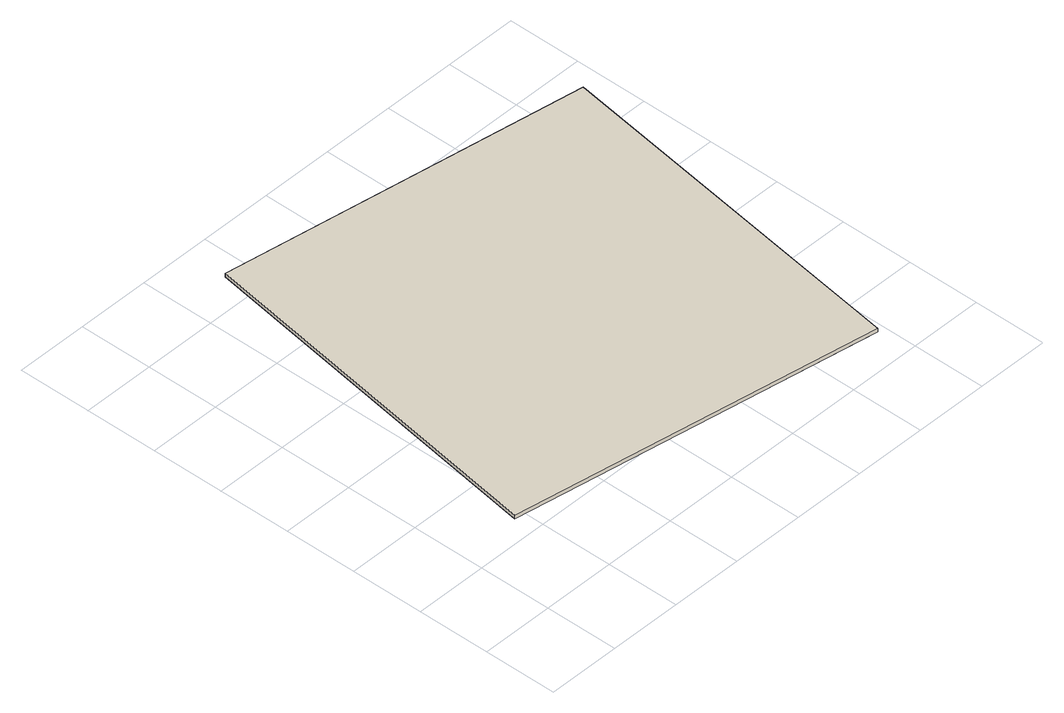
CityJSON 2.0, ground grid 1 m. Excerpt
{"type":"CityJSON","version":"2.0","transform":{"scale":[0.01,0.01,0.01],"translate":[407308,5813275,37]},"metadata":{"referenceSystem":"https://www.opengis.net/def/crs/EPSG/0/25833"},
"CityObjects":{
"building1":{"type":"Building","attributes":{"Gemeindeschluessel":"11000009","BezugspunktDach":"2200","function":"31001_2000","measuredHeight":0.054,"storeysAboveGround":1},"address":[{"country":"Germany","locality":"Berlin","thoroughfareNumber":"11","thoroughfareName":"Dahlwitzer Landstraße"}],"geometry":[{"type":"Solid","lod":"1","boundaries":[[[[0,1,2,3]],[[4,5,6,7]],[[4,7,3,2]],[[5,4,2,1]],[[6,5,1,0]],[[7,6,0,3]]]]}]}
},
"vertices":[
[590,47,97],[668,562,97],[169,641,97],[86,129,97],[169,641,92],[668,562,92],[590,47,92],[86,129,92]
]}
